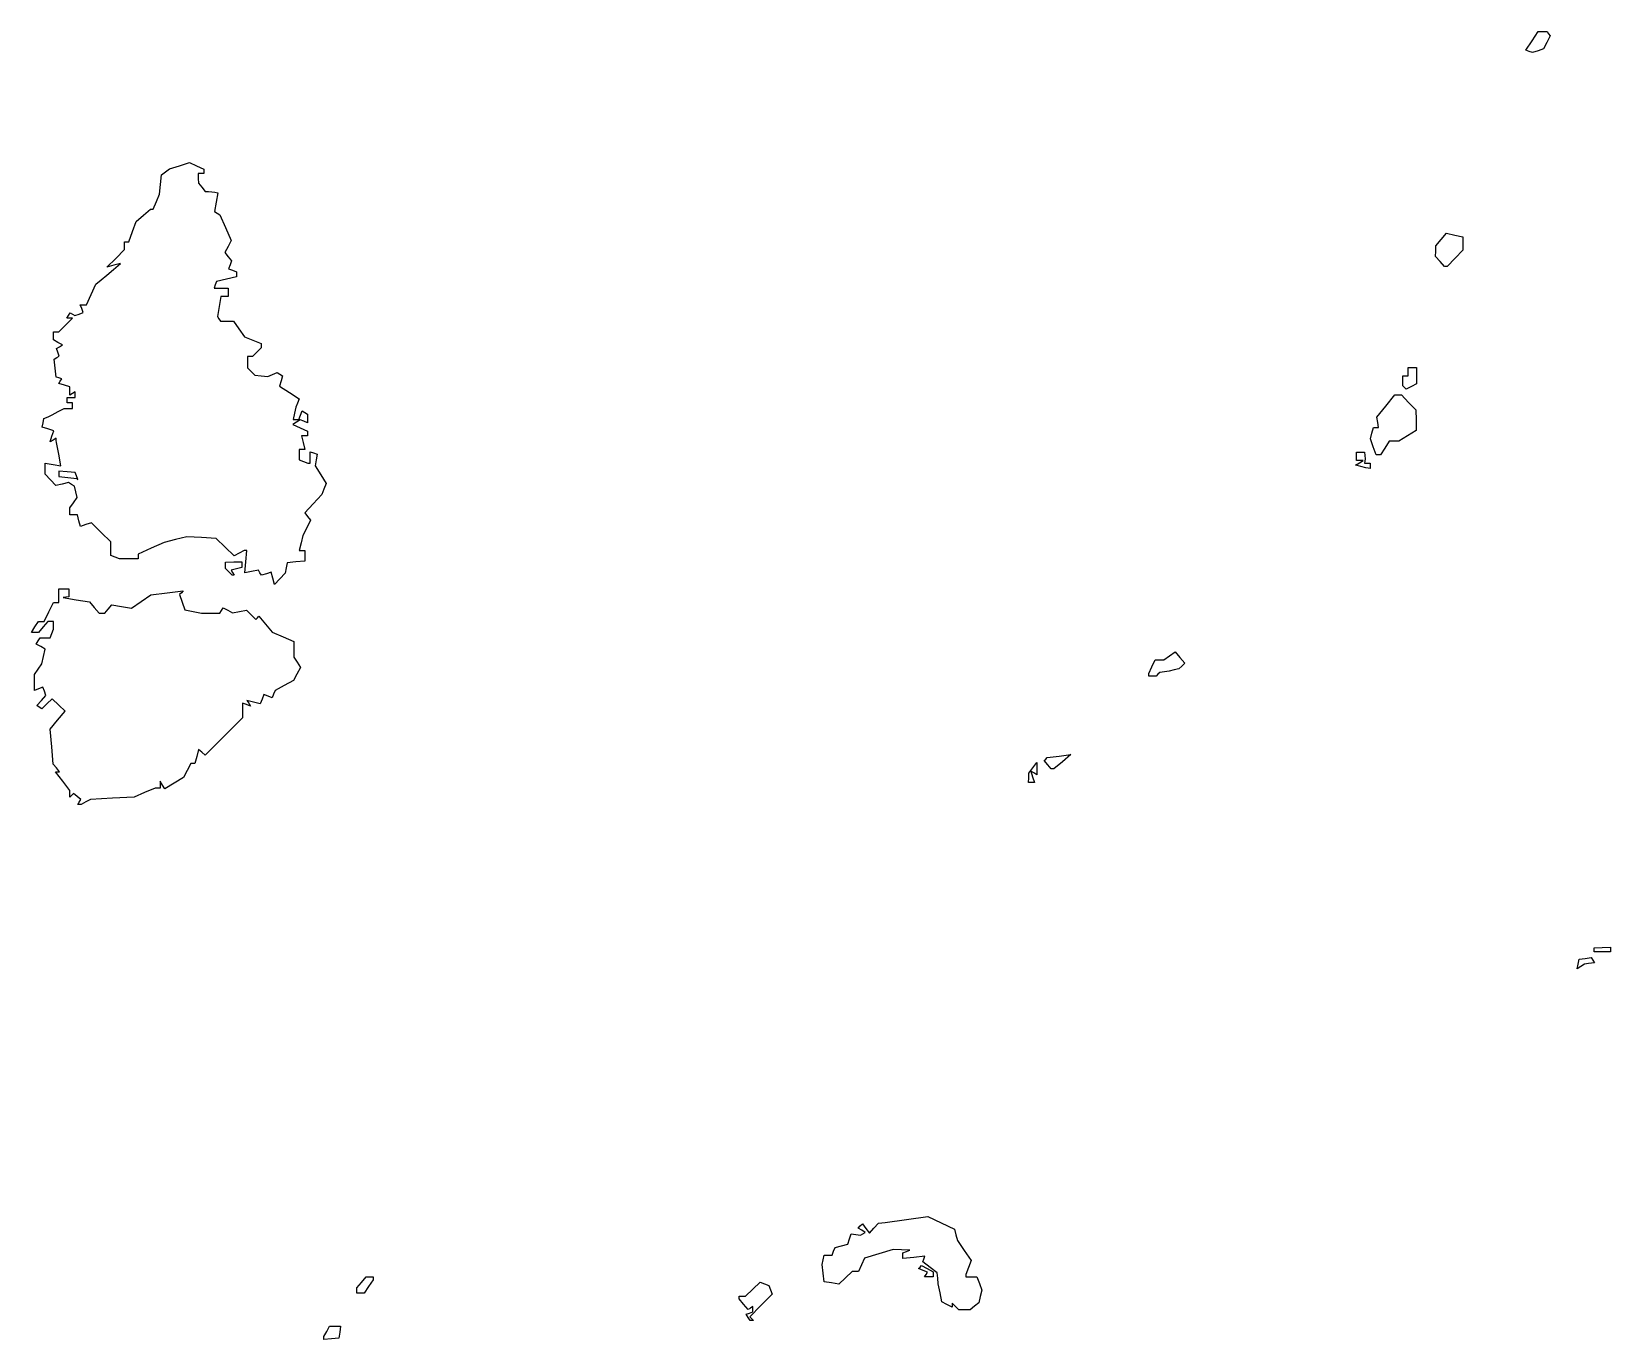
# Model space of a CAD drawing. Extents: x 0 to 4532, y 0 to 2620.
# Drawn here: x 2155 to 2733, y 773 to 1252 of the extents above; entities that cross this region are included whole.
import ezdxf

# ---------------------------------------------------------------- set-up
doc = ezdxf.new("R2010")
doc.units = 0
doc.layers.add('Layer_1', color=7, linetype='CONTINUOUS')

msp = doc.modelspace()

# ---------------------------------------------------------------- linework, layer by layer
at = {"layer": 'Layer_1', "color": 7}
for points in [[(2703.287536, 1244.835679), (2702.074846, 1245.26068), (2704.287542, 1248.677382), (2706.500239, 1252.094084), (2708.191248, 1252.105989), (2709.882228, 1252.117895), (2710.380247, 1251.312095), (2710.878237, 1250.506194), (2709.689245, 1248.166394), (2708.500224, 1245.826595), (2706.500239, 1245.118194), (2704.500226, 1244.409793), (2703.287536, 1244.834693)], [(2243.341493, 1051.92122), (2242.752199, 1054.175019), (2240.960305, 1053.606333), (2239.168412, 1053.037532), (2238.608087, 1053.944137), (2238.047791, 1054.850742), (2235.542587, 1054.371829), (2233.037298, 1053.892944), (2233.385988, 1058.005931), (2233.734706, 1062.118946), (2233.301686, 1062.118946), (2232.868608, 1062.118946), (2230.979912, 1061.10814), (2229.091187, 1060.097333), (2225.800899, 1063.313722), (2222.510583, 1066.530036), (2217.175381, 1066.841536), (2211.840293, 1067.153035), (2207.670187, 1066.104834), (2203.500082, 1065.056632), (2198.750093, 1062.916843), (2194.000076, 1060.777025), (2194.000076, 1059.948032), (2194.000076, 1059.118926), (2190.581889, 1059.118926), (2187.163674, 1059.118926), (2185.581884, 1059.725938), (2184.000095, 1060.332921), (2184.000095, 1062.809324), (2184.000095, 1065.285643), (2180.434081, 1068.748737), (2176.868096, 1072.211836), (2174.863887, 1071.575736), (2172.859792, 1070.939635), (2172.313272, 1073.029237), (2171.76678, 1075.118939), (2170.383473, 1075.118939), (2169.00008, 1075.118939), (2169.00008, 1076.427837), (2169.00008, 1077.736639), (2170.361788, 1079.59884), (2171.723382, 1081.461041), (2171.199483, 1083.53994), (2170.67547, 1085.61894), (2169.596093, 1086.327341), (2168.516688, 1087.035742), (2166.197891, 1086.453741), (2163.879065, 1085.87174), (2161.939571, 1087.953541), (2160.000077, 1090.035342), (2160.000077, 1092.091343), (2160.000077, 1094.147442), (2162.864091, 1093.642943), (2165.727991, 1093.138342), (2164.907588, 1097.378645), (2164.087184, 1101.618947), (2164.043247, 1102.427947), (2163.99931, 1103.236946), (2162.892211, 1102.552748), (2161.785026, 1101.868447), (2162.434018, 1103.913046), (2163.082926, 1105.957649), (2160.98421, 1106.623748), (2158.885608, 1107.289848), (2159.19243, 1108.847248), (2159.499309, 1110.404549), (2160.999319, 1111.106348), (2162.499329, 1111.80805), (2164.735723, 1112.963549), (2166.972231, 1114.118951), (2168.485734, 1114.118951), (2169.999322, 1114.118951), (2169.999322, 1115.118952), (2169.999322, 1116.11895), (2168.999315, 1116.11895), (2167.999308, 1116.11895), (2167.999308, 1117.118951), (2167.999308, 1118.118952), (2169.499318, 1118.118952), (2170.999328, 1118.118952), (2170.999328, 1119.177953), (2170.999328, 1120.236951), (2169.999322, 1119.618953), (2168.999315, 1119.000952), (2168.999315, 1120.492551), (2168.999315, 1121.984154), (2166.984817, 1122.623554), (2164.970318, 1123.262954), (2165.491015, 1124.105552), (2166.011824, 1124.948154), (2165.014227, 1125.283555), (2164.016715, 1125.618953), (2163.636816, 1128.889554), (2163.256916, 1132.160056), (2164.196318, 1132.740657), (2165.135607, 1133.321255), (2164.611112, 1134.688056), (2164.086617, 1136.054858), (2165.171408, 1136.725356), (2166.256114, 1137.395756), (2164.627723, 1138.307058), (2162.999332, 1139.218357), (2162.999332, 1140.668659), (2162.999332, 1142.118957), (2163.953814, 1142.118957), (2164.90841, 1142.118957), (2167.408426, 1144.61896), (2169.908415, 1147.118959), (2168.89483, 1147.118959), (2167.88133, 1147.118959), (2168.509431, 1148.13526), (2169.137532, 1149.15156), (2169.978232, 1148.63206), (2170.818818, 1148.112461), (2172.345927, 1148.698461), (2173.873036, 1149.284462), (2173.329209, 1150.701763), (2172.785326, 1152.118961), (2173.908526, 1152.118961), (2175.031726, 1152.118961), (2176.765538, 1155.868964), (2178.499321, 1159.618963), (2180.499335, 1161.250464), (2182.499319, 1162.882066), (2184.999336, 1165.053366), (2187.499324, 1167.224665), (2185.037916, 1166.537366), (2182.576535, 1165.849967), (2185.787935, 1169.061366), (2188.999334, 1172.272769), (2188.999334, 1173.695869), (2188.999334, 1175.118969), (2189.798421, 1175.118969), (2190.597536, 1175.118969), (2191.94714, 1178.868971), (2193.296828, 1182.618971), (2195.898042, 1184.867772), (2198.49934, 1187.116574), (2199.00524, 1187.116574), (2199.511139, 1187.116574), (2200.690239, 1189.866572), (2201.869338, 1192.616574), (2202.184324, 1196.116577), (2202.499339, 1199.616577), (2203.99932, 1200.724278), (2205.49933, 1201.831978), (2209.123341, 1203.010279), (2212.747323, 1204.188477), (2215.37334, 1202.992077), (2217.999328, 1201.795579), (2217.999328, 1200.956078), (2217.999328, 1200.116578), (2216.99935, 1200.116578), (2215.999343, 1200.116578), (2216.031374, 1198.366578), (2216.063406, 1196.616575), (2217.281595, 1195.116576), (2218.499785, 1193.616575), (2219.749807, 1193.516568), (2220.999801, 1193.416562), (2222.111096, 1193.266552), (2223.222391, 1193.116543), (2222.5804, 1189.694543), (2221.938381, 1186.272541), (2222.940599, 1185.653142), (2223.942901, 1185.033741), (2226.016984, 1180.344739), (2228.091208, 1175.655738), (2226.894704, 1173.420236), (2225.698285, 1171.184738), (2226.960893, 1169.663337), (2228.223586, 1168.142036), (2227.674799, 1166.712037), (2227.126096, 1165.282034), (2228.562893, 1164.730636), (2229.999804, 1164.179334), (2229.999804, 1163.247234), (2229.999804, 1162.315233), (2226.326697, 1161.446533), (2222.653591, 1160.577833), (2222.243389, 1159.347234), (2221.833102, 1158.116532), (2224.416486, 1158.116532), (2226.999784, 1158.116532), (2226.999784, 1156.616534), (2226.999784, 1155.116532), (2225.630593, 1155.116532), (2224.261487, 1155.116532), (2223.668196, 1151.460331), (2223.074791, 1147.80413), (2223.596281, 1146.96033), (2224.117799, 1146.116529), (2226.490682, 1146.116529), (2228.863593, 1146.116529), (2230.905786, 1143.248629), (2232.947893, 1140.380627), (2235.973907, 1139.127226), (2238.999807, 1137.873927), (2238.999807, 1137.066625), (2238.999807, 1136.259425), (2237.428392, 1134.687926), (2235.856893, 1133.116525), (2234.928404, 1133.116525), (2233.999802, 1133.116525), (2233.999802, 1131.045124), (2233.999802, 1128.973624), (2235.335204, 1127.638222), (2236.670691, 1126.302823), (2239.085187, 1126.060914), (2241.499795, 1125.819119), (2243.201887, 1126.556419), (2244.904007, 1127.293719), (2245.858008, 1126.704121), (2246.812008, 1126.11452), (2246.308405, 1124.188619), (2245.804801, 1122.262717), (2249.396809, 1119.939617), (2252.988816, 1117.616516), (2252.365704, 1116.116518), (2251.742592, 1114.616516), (2251.254608, 1112.366515), (2250.766595, 1110.116515), (2251.776211, 1110.116515), (2252.785799, 1110.116515), (2253.385695, 1111.679916), (2253.985705, 1113.243317), (2254.992713, 1112.620916), (2255.999806, 1111.998516), (2255.999806, 1110.450515), (2255.999806, 1108.902515), (2254.659103, 1109.417015), (2253.318401, 1109.931514), (2251.961314, 1109.092714), (2250.604113, 1108.253914), (2253.302016, 1107.024715), (2255.999806, 1105.795513), (2255.999806, 1104.956012), (2255.999806, 1104.116512), (2254.891403, 1104.116512), (2253.782999, 1104.116512), (2254.410392, 1101.616512), (2255.037897, 1099.116513), (2254.018899, 1099.116513), (2252.999815, 1099.116513), (2252.999815, 1097.22351), (2252.999815, 1095.33051), (2254.581604, 1094.723511), (2256.163394, 1094.116511), (2256.581617, 1094.116511), (2256.999813, 1094.116511), (2256.999813, 1096.199817), (2256.999813, 1098.283217), (2258.249807, 1097.856918), (2259.499801, 1097.430615), (2259.182916, 1095.249817), (2258.866002, 1093.069015), (2260.825707, 1089.842813), (2262.785298, 1086.616512), (2262.010703, 1084.598711), (2261.235994, 1082.580911), (2258.099599, 1079.223312), (2254.963091, 1075.86571), (2256.04431, 1074.562909), (2257.125501, 1073.26021), (2255.70299, 1070.438308), (2254.280508, 1067.616508), (2253.621113, 1064.866513), (2252.961717, 1062.116509), (2253.980716, 1062.116509), (2254.9998, 1062.116509), (2254.9998, 1060.179906), (2254.9998, 1058.243191), (2251.758013, 1057.929906), (2248.516198, 1057.616507), (2248.155404, 1055.714601), (2247.79461, 1053.812695), (2245.8626, 1051.738896), (2243.93059, 1049.665097), (2243.34121, 1051.918811)], [(2670.655226, 1167.947557), (2669.000217, 1169.776358), (2669.033099, 1171.697556), (2669.066265, 1173.618857), (2671.011456, 1175.953058), (2672.956647, 1178.287259), (2675.978267, 1177.623558), (2678.999745, 1176.959959), (2678.999745, 1174.530258), (2678.999745, 1172.100657), (2676.141458, 1169.109756), (2673.283255, 1166.118856), (2672.796461, 1166.118856), (2672.309752, 1166.118856), (2670.654744, 1167.947557)], [(2657.631726, 1121.820546), (2657.000223, 1122.451947), (2657.000223, 1124.285348), (2657.000223, 1126.11865), (2658.00023, 1126.11865), (2659.000236, 1126.11865), (2659.000236, 1127.618649), (2659.000236, 1129.11865), (2660.500218, 1129.11865), (2662.000228, 1129.11865), (2662.000228, 1126.153848), (2662.000228, 1123.189049), (2660.131714, 1122.189048), (2658.263228, 1121.189047)], [(2646.173829, 1100.050719), (2645.151825, 1102.982517), (2645.692619, 1105.050718), (2646.233527, 1107.118918), (2647.179732, 1107.118918), (2648.125908, 1107.118918), (2647.813105, 1109.01272), (2647.500217, 1110.906519), (2650.797308, 1115.012723), (2654.094427, 1119.118924), (2655.297309, 1119.090861), (2656.50022, 1119.062798), (2659.108236, 1116.340596), (2661.716111, 1113.618397), (2661.82893, 1109.835896), (2661.941749, 1106.053494), (2658.721052, 1104.089693), (2655.500241, 1102.125893), (2653.773346, 1102.125893), (2652.046338, 1102.125893), (2650.408252, 1099.625893), (2648.770252, 1097.125891), (2647.983042, 1097.125891), (2647.195946, 1097.125891), (2646.173857, 1100.057692)], [(2641.605116, 1092.836214), (2639.709928, 1093.321514), (2641.105112, 1094.204915), (2642.500212, 1095.088315), (2641.250218, 1095.103339), (2640.000224, 1095.118363), (2640.000224, 1096.618364), (2640.000224, 1098.118366), (2641.500205, 1098.118366), (2643.000215, 1098.118366), (2643.118704, 1096.868366), (2643.237192, 1095.618363), (2643.118704, 1094.868364), (2643.000215, 1094.118365), (2644.000222, 1094.118365), (2645.000229, 1094.118365), (2645.000229, 1093.118364), (2645.000229, 1092.118363), (2644.250209, 1092.234356), (2643.500219, 1092.35035), (2641.605116, 1092.83565)], [(2171.442582, 1089.408242), (2170.947794, 1090.697541), (2167.973967, 1090.924143), (2165.000082, 1091.150745), (2165.000082, 1090.198145), (2165.000082, 1089.245644), (2168.25009, 1088.842345), (2171.500069, 1088.439045), (2171.71862, 1088.278944), (2171.937171, 1088.118957)], [(2227.200109, 1054.318963), (2226.000089, 1055.518954), (2226.000089, 1056.666759), (2226.000089, 1057.814564), (2229.000109, 1057.899603), (2232.000101, 1057.984643), (2232.000101, 1056.957934), (2232.000101, 1055.931253), (2230.011284, 1055.411152), (2228.02261, 1054.891051), (2228.570405, 1054.004742), (2229.118087, 1053.118433), (2228.759108, 1053.118433), (2228.4001, 1053.118433), (2227.200109, 1054.318452)], [(2172.430088, 970.006028), (2172.978082, 970.892734), (2171.647073, 971.997339), (2170.316093, 973.101944), (2169.658087, 972.444023), (2169.00008, 971.786045), (2169.00008, 973.019428), (2169.00008, 974.252726), (2166.381377, 977.686021), (2163.762674, 981.119345), (2164.503877, 981.119345), (2165.244967, 981.119345), (2164.095688, 982.504127), (2162.946381, 983.889022), (2162.349489, 990.280441), (2161.752683, 996.671832), (2164.527065, 999.969036), (2167.301475, 1003.266241), (2164.911386, 1005.50873), (2162.521269, 1007.751247), (2160.609271, 1005.969841), (2158.697189, 1004.18855), (2157.783469, 1004.75324), (2156.869777, 1005.317929), (2158.556165, 1007.181341), (2160.242667, 1009.044838), (2159.659183, 1010.565229), (2159.075784, 1012.085648), (2157.537988, 1011.495531), (2156.000079, 1010.90533), (2156.000079, 1013.789838), (2156.000079, 1016.674346), (2157.350873, 1018.646835), (2158.701668, 1020.619352), (2159.356669, 1023.316433), (2160.011586, 1026.013542), (2158.365479, 1026.934746), (2156.719286, 1027.855949), (2157.418678, 1028.987654), (2158.118071, 1030.119358), (2159.952087, 1030.119358), (2161.786075, 1030.119358), (2162.393086, 1031.701147), (2163.000069, 1033.282937), (2163.000069, 1034.701139), (2163.000069, 1036.119341), (2161.990283, 1036.119341), (2160.980468, 1036.119341), (2159.268087, 1034.119356), (2157.555563, 1032.119343), (2156.269371, 1032.119343), (2154.983178, 1032.119343), (2156.23218, 1034.119356), (2157.481182, 1036.119341), (2158.555371, 1036.119341), (2159.629674, 1036.119341), (2161.298686, 1039.619364), (2162.967669, 1043.119359), (2163.98389, 1043.119359), (2165.000082, 1043.119359), (2165.000082, 1045.619347), (2165.000082, 1048.119364), (2166.83339, 1048.119364), (2168.666783, 1048.119364), (2168.666783, 1046.619354), (2168.666783, 1045.119344), (2167.583381, 1045.001706), (2166.500092, 1044.884068), (2171.319473, 1044.074578), (2176.138883, 1043.265173), (2177.936786, 1041.192281), (2179.734689, 1039.119276), (2180.744985, 1039.119276), (2181.755196, 1039.119276), (2183.048986, 1040.678161), (2184.342775, 1042.23716), (2187.955986, 1041.626662), (2191.569196, 1041.016278), (2195.130987, 1043.433381), (2198.692692, 1045.850456), (2204.596382, 1046.58137), (2210.5001, 1047.312283), (2209.831804, 1046.630778), (2209.163394, 1045.949272), (2210.1401, 1043.147564), (2211.116692, 1040.345969), (2214.183383, 1039.73258), (2217.250102, 1039.119276), (2220.5661, 1039.119276), (2223.882098, 1039.119276), (2224.501809, 1040.121975), (2225.121491, 1041.124675), (2226.8214, 1040.214867), (2228.521394, 1039.305059), (2231.102907, 1039.798571), (2233.684391, 1040.292054), (2235.389913, 1038.586674), (2237.095293, 1036.881152), (2237.658906, 1037.444765), (2238.22249, 1038.008378), (2240.655893, 1035.116471), (2243.08921, 1032.224678), (2247.044704, 1030.479471), (2251.000113, 1028.73435), (2251.000113, 1025.913253), (2251.000113, 1023.092156), (2252.202117, 1021.167374), (2253.404092, 1019.242649), (2252.135701, 1016.872573), (2250.86731, 1014.502553), (2247.492408, 1012.685063), (2244.117506, 1010.867544), (2243.596612, 1009.510258), (2243.075802, 1008.152945), (2241.546397, 1008.739858), (2240.016992, 1009.326743), (2239.372988, 1007.648661), (2238.729013, 1005.970465), (2236.280786, 1006.58496), (2233.832501, 1007.199454), (2234.468199, 1006.170761), (2235.104011, 1005.142153), (2233.676993, 1005.68975), (2232.250088, 1006.237262), (2232.250088, 1003.550159), (2232.250088, 1000.863056), (2228.609212, 997.241143), (2224.968193, 993.619258), (2221.770485, 990.424158), (2218.572692, 987.229057), (2217.327602, 988.262456), (2216.082483, 989.295742), (2215.432895, 986.707539), (2214.783279, 984.119252), (2214.0607, 984.119252), (2213.338092, 984.119252), (2211.981798, 981.585049), (2210.62559, 979.050847), (2207.211088, 976.940651), (2203.7967, 974.830342), (2202.913679, 976.224846), (2202.030686, 977.619237), (2202.016513, 976.369243), (2202.00234, 975.119249), (2201.124422, 975.119249), (2200.246531, 975.119249), (2196.374433, 973.461151), (2192.502334, 971.803137), (2184.552737, 971.389534), (2176.603113, 970.975959), (2174.868422, 970.047641), (2173.133817, 969.119237), (2172.509033, 969.119237), (2171.884333, 969.119237), (2172.432327, 970.005943)], [(2564.000202, 1016.571788), (2564.000202, 1017.024793), (2565.160707, 1019.57178), (2566.321183, 1022.11888), (2567.938207, 1022.11888), (2569.555203, 1022.11888), (2571.608394, 1023.556981), (2573.661698, 1024.995196), (2575.417904, 1022.943989), (2577.174194, 1020.892895), (2576.097312, 1019.815985), (2575.020401, 1018.739102), (2573.260284, 1018.361187), (2571.500195, 1017.9833), (2569.770607, 1017.738104), (2568.040906, 1017.492907), (2567.353901, 1016.805817), (2566.666896, 1016.118812), (2565.333507, 1016.118812), (2564.000202, 1016.118812)], [(2520.031971, 978.869344), (2520.064002, 980.619342), (2521.532207, 982.560423), (2523.000413, 984.501646), (2523.000413, 982.251446), (2523.000413, 980.001332), (2521.893313, 980.685531), (2520.7861, 981.369843), (2521.460718, 979.244538), (2522.135222, 977.119319), (2521.067807, 977.119319), (2520.000421, 977.119319), (2520.032453, 978.869344)], [(2526.980086, 983.643088), (2525.715182, 985.167192), (2526.275081, 985.727092), (2526.834981, 986.287076), (2531.167596, 986.860894), (2535.500184, 987.434796), (2532.355795, 984.77689), (2529.211492, 982.11887), (2528.728298, 982.11887), (2528.245076, 982.11887)], [(2727.002529, 915.868984), (2727.002529, 916.618975), (2730.000253, 916.725557), (2732.997948, 916.83214), (2732.997948, 915.975652), (2732.997948, 915.119135), (2729.997957, 915.119135), (2726.997937, 915.119135), (2726.997937, 915.869154)], [(2721.154143, 910.651987), (2721.500253, 912.421799), (2723.699854, 912.756485), (2725.899455, 913.091172), (2726.508847, 912.105083), (2727.118239, 911.11908), (2726.059244, 910.994072), (2725.000248, 910.869064), (2724.250229, 910.728749), (2723.500238, 910.588434), (2722.15415, 909.735319), (2720.807948, 908.882119)], [(2493.20017, 785.319052), (2492.000179, 786.519043), (2492.000179, 785.783849), (2492.000179, 785.048655), (2490.117775, 786.056145), (2488.235286, 787.06355), (2487.586464, 790.341337), (2486.937585, 793.619039), (2486.71875, 795.619052), (2486.499916, 797.619037), (2483.910409, 799.61905), (2481.320818, 801.619063), (2481.669423, 802.646339), (2482.018113, 803.673644), (2478.009015, 803.291363), (2473.999918, 802.908941), (2473.999918, 803.930661), (2473.999918, 804.952353), (2475.249912, 805.45675), (2476.499906, 805.961147), (2473.431401, 806.040233), (2470.362925, 806.11932), (2465.136205, 804.567124), (2459.909513, 803.015013), (2458.794222, 800.567126), (2457.678902, 798.119324), (2456.5684, 798.119324), (2455.457814, 798.119324), (2453.011911, 795.824309), (2450.565895, 793.529407), (2447.880719, 793.923508), (2445.1956, 794.317609), (2444.830809, 797.468432), (2444.466104, 800.619312), (2444.806318, 802.369309), (2445.146504, 804.119335), (2446.604618, 804.119335), (2448.062703, 804.119335), (2448.603611, 805.529118), (2449.144603, 806.938816), (2451.505608, 807.531427), (2453.866614, 808.123925), (2454.470819, 810.027617), (2455.074995, 811.931338), (2456.787519, 811.65496), (2458.4999, 811.378581), (2459.356701, 811.874078), (2460.213416, 812.369574), (2458.885611, 813.190176), (2457.557806, 814.010891), (2458.360606, 814.813691), (2459.163406, 815.616492), (2460.435114, 813.877266), (2461.706821, 812.138182), (2463.357521, 813.962192), (2465.008221, 815.786287), (2466.254104, 815.947862), (2467.499903, 816.109437), (2475.275311, 817.177957), (2483.050718, 818.246562), (2487.94431, 815.93315), (2492.83793, 813.619738), (2493.393606, 811.546648), (2493.949225, 809.473557), (2496.44791, 805.79155), (2498.946509, 802.109542), (2497.973233, 799.549545), (2496.999929, 796.989547), (2496.999929, 796.554655), (2496.999929, 796.119736), (2499.024717, 796.119736), (2501.04942, 796.119736), (2501.959114, 793.727039), (2502.868809, 791.334342), (2502.306727, 788.97705), (2501.744617, 786.619729), (2500.181111, 785.369735), (2498.617633, 784.119741), (2496.508826, 784.119741), (2494.399906, 784.119741), (2493.199915, 785.319732)], [(2482.435373, 797.014237), (2482.988667, 797.909446), (2481.351262, 798.537859), (2479.713857, 799.166159), (2480.271375, 799.723649), (2480.828865, 800.281053), (2482.91457, 799.164855), (2485.000161, 798.048656), (2485.000161, 797.083856), (2485.000161, 796.119055), (2483.441162, 796.119055), (2481.882163, 796.119055)], [(2274.000124, 791.107655), (2274.000124, 792.096153), (2275.722313, 794.107647), (2277.444616, 796.119055), (2278.722305, 796.119055), (2280.000107, 796.119055), (2280.000107, 795.583846), (2280.000107, 795.048636), (2278.385124, 792.583854), (2276.770112, 790.119044), (2275.385104, 790.119044), (2274.000124, 790.119044)], [(2417.382161, 781.310039), (2416.64606, 782.501045), (2417.823062, 782.893331), (2419.000149, 783.285731), (2419.000149, 784.261445), (2419.000149, 785.237045), (2418.178555, 784.729247), (2417.356961, 784.221533), (2415.678538, 786.181748), (2414.000144, 788.141935), (2414.000144, 788.630458), (2414.000144, 789.119037), (2415.195458, 789.119037), (2416.390743, 789.119037), (2419.032662, 791.65015), (2421.674553, 794.181262), (2423.260056, 793.572862), (2424.845559, 792.964462), (2425.458749, 791.36626), (2426.072054, 789.768058), (2422.013548, 785.632734), (2417.955043, 781.497438), (2418.644259, 780.80825), (2419.333447, 780.119034), (2418.72584, 780.119034), (2418.118149, 780.119034)], [(2262.000101, 773.744736), (2262.000101, 774.250551), (2263.035314, 776.184743), (2264.070499, 778.119049), (2266.104811, 778.119049), (2268.139209, 778.119049), (2267.819716, 775.88685), (2267.500109, 773.654651), (2264.750105, 773.446588), (2262.000101, 773.238808)]]:
    msp.add_lwpolyline(points, close=True, dxfattribs=at)

doc.saveas('drawing.dxf')
